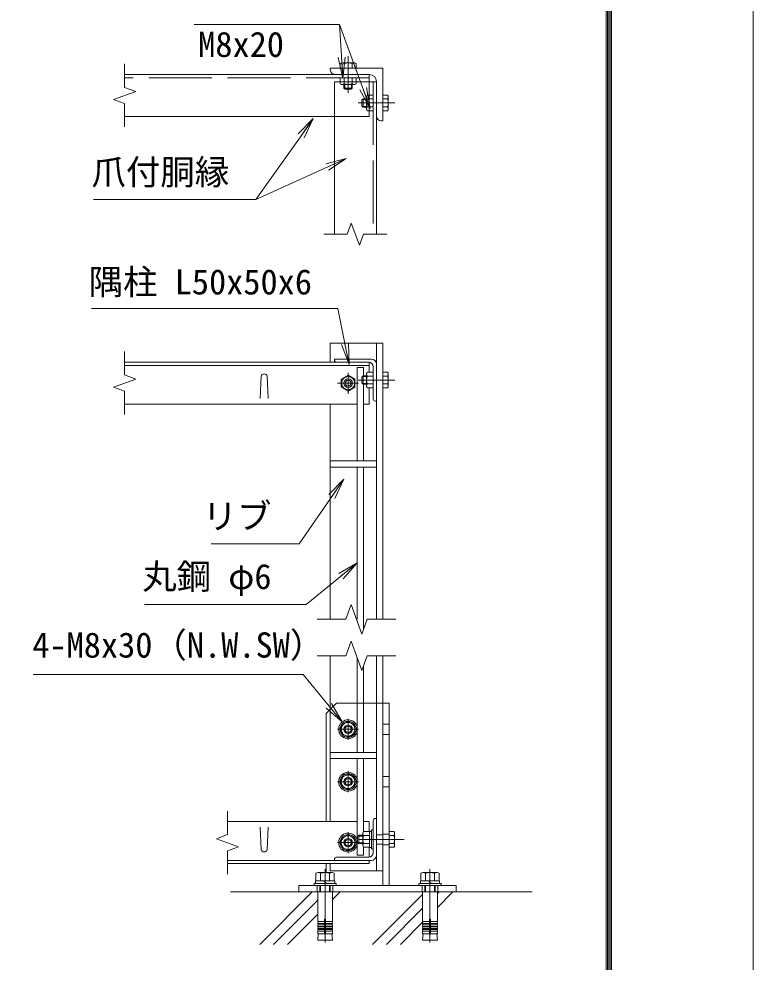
# Model space of a CAD drawing. Units: millimetres, scale not verified. Extents: x -4200 to 4200, y -2970 to 2970.
# Drawn here: x 2801 to 4200, y -1599 to 198 of the extents above; entities that cross this region are included whole.
import ezdxf
from ezdxf.enums import TextEntityAlignment as Align

# ---------------------------------------------------------------- set-up
doc = ezdxf.new("R2010")
doc.units = ezdxf.units.MM
doc.header["$LTSCALE"] = 20
doc.linetypes.add('DASHED', pattern=[7.5, 6, -1.5])
doc.linetypes.add('USER1', pattern=[50.8, 31.75, -6.35, 6.35, -6.35])
for name, color, linetype, lineweight in [('0-0_D-TTL', 7, 'Continuous', 9), ('0-2_D-BMK', 2, 'USER1', 13), ('0-3_D-STR3', 3, 'Continuous', 13), ('0-4_D-STR1', 1, 'Continuous', 18), ('0-5_0', 7, 'Continuous', 9), ('0-7_D-STR-DIM', 7, 'Continuous', 9), ('0-8_D-STR-TXT', 7, 'Continuous', 9), ('0-9_D-BGD', 7, 'Continuous', 9), ('0-A_D-DCR-HCH', 7, 'Continuous', 9)]:
    doc.layers.add(name, color=color, linetype=linetype, lineweight=lineweight)
doc.styles.add('ＭＳ ゴシック', font='')
doc.styles.get('ＭＳ ゴシック').set_extended_font_data('MS Gothic')

# ---------------------------------------------------------------- blocks, each defined once
blk = doc.blocks.new('_Open')
at = {"layer": '0-5_0'}
blk.add_line((-20, 3.33), (0, 0), dxfattribs=at)
blk.add_lwpolyline([(-20, -3.33), (0, 0), (-20, 0)], dxfattribs=at)

msp = doc.modelspace()

# ---------------------------------------------------------------- linework, layer by layer
at = {"layer": '0-0_D-TTL', "color": 2, "lineweight": 18}
msp.add_lwpolyline([(-4200, 2970), (4200, 2970), (4200, -2970), (-4200, -2970)], close=True, dxfattribs=at)
at = {"layer": '0-0_D-TTL'}
for points in [[(-3930, 2750), (3930, 2750), (3930, -2750), (-3930, -2750)], [(-3927.5, 2747.5), (3927.5, 2747.5), (3927.5, -2747.5), (-3927.5, -2747.5)], [(-3925, 2745), (3925, 2745), (3925, -2745), (-3925, -2745)], [(-3922.5, 2742.5), (3922.5, 2742.5), (3922.5, -2742.5), (-3922.5, -2742.5)], [(-3920, 2740), (3920, 2740), (3920, -2740), (-3920, -2740)]]:
    msp.add_lwpolyline(points, close=True, dxfattribs=at)
at = {"layer": '0-2_D-BMK'}
for p, q in [((3428.13, 57.26), (3428.13, 127.26)), ((3447.13, 38.26), (3517.13, 38.26)), ((3428.13, -515.91), (3428.13, -475.91)), ((3448.13, -495.91), (3408.13, -495.91)), ((3447.13, -489.91), (3517.13, -489.91)), ((3506.13, -489.91), (3470.13, -489.91)), ((3428.13, -1135.54), (3428.13, -1175.54)), ((3448.13, -1155.55), (3408.13, -1155.55)), ((3428.13, -1235.54), (3428.13, -1275.54)), ((3448.13, -1255.55), (3408.13, -1255.55)), ((3428.13, -1351.54), (3428.13, -1391.54)), ((3447.66, -1365.54), (3535.13, -1365.54)), ((3448.13, -1371.54), (3408.13, -1371.54)), ((3384.13, -1422.16), (3384.13, -1562.16)), ((3584.13, -1422.16), (3584.13, -1562.16))]:
    msp.add_line(p, q, dxfattribs=at)
at = {"layer": '0-3_D-STR3'}
for p, q in [((3415.53, 114.86), (3413.12, 113.47)), ((3413.12, 104.26), (3413.12, 113.47)), ((3440.73, 114.86), (3415.53, 114.86)), ((3420.63, 104.26), (3420.63, 113.47)), ((3435.64, 104.26), (3435.64, 113.47)), ((3440.73, 114.86), (3443.14, 113.47)), ((3443.14, 104.26), (3443.14, 113.47)), ((3443.14, 104.26), (3413.12, 104.26)), ((3413.12, 86.26), (3413.12, 74.71)), ((3413.12, 86.26), (3443.14, 86.26)), ((3413.12, 74.71), (3415.63, 73.26)), ((3415.63, 73.26), (3440.63, 73.26)), ((3420.13, 73.26), (3420.13, 66.66)), ((3420.63, 86.26), (3420.63, 74.71)), ((3421.63, 73.26), (3421.63, 65.16)), ((3434.63, 73.26), (3434.63, 65.16)), ((3435.64, 86.26), (3435.64, 74.71)), ((3436.13, 73.26), (3436.13, 66.66)), ((3443.14, 74.71), (3440.63, 73.26)), ((3443.14, 86.26), (3443.14, 74.71)), ((3433.73, 64.26), (3422.53, 64.26)), ((3436.13, 66.66), (3433.73, 64.26)), ((3456.53, 46.26), (3454.13, 43.86)), ((3454.13, 43.86), (3454.13, 32.66)), ((3463.13, 44.76), (3455.03, 44.76)), ((3456.53, 46.26), (3456.53, 30.26)), ((3463.13, 46.26), (3456.53, 46.26)), ((3463.13, 25.76), (3463.13, 50.76)), ((3476.13, 45.77), (3464.58, 45.77)), ((3476.13, 23.25), (3476.13, 53.27)), ((3494.13, 53.27), (3503.34, 53.27)), ((3494.13, 53.27), (3494.13, 23.25)), ((3494.13, 45.77), (3503.34, 45.77)), ((3504.73, 50.86), (3503.34, 53.27)), ((3504.73, 50.86), (3504.73, 25.66)), ((3456.53, 30.26), (3454.13, 32.66)), ((3463.13, 31.76), (3455.03, 31.76)), ((3463.13, 30.26), (3456.53, 30.26)), ((3476.13, 30.76), (3464.58, 30.76)), ((3494.13, 30.76), (3503.34, 30.76)), ((3494.13, 23.25), (3503.34, 23.25)), ((3504.73, 25.66), (3503.34, 23.25)), ((3445.4, -465.91), (3445.4, -643.91)), ((3457.4, -465.91), (3445.4, -465.91)), ((3457.4, -465.91), (3457.4, -481.91)), ((3456.53, -481.91), (3454.13, -484.31)), ((3454.13, -484.31), (3454.13, -495.51)), ((3463.13, -483.41), (3455.03, -483.41)), ((3463.13, -481.91), (3456.53, -481.91)), ((3464.58, -474.9), (3463.13, -477.41)), ((3463.13, -502.41), (3463.13, -477.41)), ((3476.13, -474.9), (3464.58, -474.9)), ((3476.13, -482.4), (3464.58, -482.4)), ((3476.13, -504.92), (3476.13, -474.9)), ((3494.13, -474.9), (3494.13, -504.92)), ((3494.13, -474.9), (3503.34, -474.9)), ((3494.13, -482.4), (3503.34, -482.4)), ((3504.73, -477.31), (3503.34, -474.9)), ((3504.73, -477.31), (3504.73, -502.51)), ((3463.13, -496.41), (3455.03, -496.41)), ((3463.13, -497.91), (3456.53, -497.91)), ((3457.4, -497.91), (3457.4, -643.91)), ((3464.58, -504.92), (3463.13, -502.41)), ((3476.13, -497.41), (3464.58, -497.41)), ((3494.13, -497.41), (3503.34, -497.41)), ((3504.73, -502.51), (3503.34, -504.92)), ((3476.13, -504.92), (3464.58, -504.92)), ((3494.13, -504.92), (3503.34, -504.92)), ((3445.4, -655.91), (3445.4, -945.91)), ((3457.4, -655.91), (3457.4, -965.84)), ((3445.4, -1199.54), (3445.4, -1019.08)), ((3457.4, -1199.54), (3457.4, -1035.54)), ((3494.13, -1453.54), (3494.13, -1105.55)), ((3506.13, -1105.55), (3494.13, -1105.55)), ((3506.13, -1453.54), (3506.13, -1105.55)), ((3394.13, -1117.55), (3386.13, -1125.55)), ((3386.13, -1331.54), (3386.13, -1125.55)), ((3428.13, -1140.55), (3415.13, -1148.03)), ((3415.13, -1148.03), (3415.13, -1163.06)), ((3428.13, -1140.55), (3441.13, -1148.03)), ((3441.13, -1148.03), (3441.13, -1163.06)), ((3428.13, -1170.55), (3415.13, -1163.06)), ((3428.13, -1170.55), (3441.13, -1163.06)), ((3457.4, -1350.53), (3457.4, -1211.54)), ((3428.13, -1240.55), (3415.13, -1248.03)), ((3428.13, -1240.55), (3441.13, -1248.03)), ((3415.13, -1248.03), (3415.13, -1263.06)), ((3441.13, -1248.03), (3441.13, -1263.06)), ((3428.13, -1270.55), (3415.13, -1263.06)), ((3428.13, -1270.55), (3441.13, -1263.06)), ((3472.93, -1383.54), (3472.93, -1347.54)), ((3428.13, -1356.54), (3415.13, -1364.03)), ((3415.13, -1364.03), (3415.13, -1379.06)), ((3428.13, -1356.54), (3441.13, -1364.03)), ((3441.13, -1364.03), (3441.13, -1379.06)), ((3448.53, -1357.54), (3446.13, -1359.94)), ((3446.13, -1371.14), (3446.13, -1359.94)), ((3455.93, -1359.04), (3447.03, -1359.04)), ((3448.53, -1373.54), (3448.53, -1357.54)), ((3455.93, -1357.54), (3448.53, -1357.54)), ((3455.93, -1353.04), (3455.93, -1378.04)), ((3468.93, -1358.04), (3457.38, -1358.04)), ((3468.93, -1350.53), (3468.93, -1380.55)), ((3506.13, -1350.53), (3515.34, -1350.53)), ((3506.13, -1358.04), (3515.34, -1358.04)), ((3516.73, -1352.94), (3515.34, -1350.53)), ((3516.73, -1352.94), (3516.73, -1378.14)), ((3428.13, -1386.54), (3415.13, -1379.06)), ((3428.13, -1386.54), (3441.13, -1379.06)), ((3448.53, -1373.54), (3446.13, -1371.14)), ((3455.93, -1372.04), (3447.03, -1372.04)), ((3455.93, -1373.54), (3448.53, -1373.54)), ((3468.93, -1373.05), (3457.38, -1373.05)), ((3457.4, -1395.54), (3457.4, -1380.55)), ((3476.13, -1383.54), (3472.93, -1383.54)), ((3506.13, -1373.05), (3515.34, -1373.05)), ((3506.13, -1380.55), (3515.34, -1380.55)), ((3516.73, -1378.14), (3515.34, -1380.55)), ((3386.13, -1428.62), (3386.13, -1411.54)), ((3366.53, -1444.54), (3366.53, -1430.14)), ((3370.28, -1428.54), (3397.53, -1428.54)), ((3375.33, -1430.14), (3375.33, -1444.54)), ((3392.93, -1430.14), (3392.93, -1444.54)), ((3401.73, -1444.54), (3401.73, -1430.14)), ((3566.53, -1444.54), (3566.53, -1430.14)), ((3570.28, -1428.54), (3597.53, -1428.54)), ((3575.33, -1430.14), (3575.33, -1444.54)), ((3592.93, -1430.14), (3592.93, -1444.54)), ((3601.73, -1444.54), (3601.73, -1430.14)), ((3374.13, -1465.54), (3374.13, -1453.54)), ((3375.73, -1465.54), (3375.73, -1453.54)), ((3386.63, -1449.54), (3381.63, -1444.54)), ((3392.53, -1465.54), (3392.53, -1453.54)), ((3394.13, -1465.54), (3394.13, -1453.54)), ((3574.13, -1465.54), (3574.13, -1453.54)), ((3575.73, -1465.54), (3575.73, -1453.54)), ((3586.63, -1449.54), (3581.63, -1444.54)), ((3592.53, -1465.54), (3592.53, -1453.54)), ((3594.13, -1465.54), (3594.13, -1453.54)), ((3383.38, -1525.54), (3370.13, -1525.54)), ((3383.38, -1517.96), (3383.38, -1545.54)), ((3384.88, -1517.96), (3384.88, -1545.54)), ((3384.88, -1525.54), (3398.13, -1525.54)), ((3583.38, -1525.54), (3570.13, -1525.54)), ((3583.38, -1517.96), (3583.38, -1545.54)), ((3584.88, -1517.96), (3584.88, -1545.54)), ((3584.88, -1525.54), (3598.13, -1525.54)), ((3383.38, -1530.54), (3369.72, -1530.54)), ((3383.38, -1535.54), (3370.13, -1535.54)), ((3383.38, -1540.54), (3370.13, -1540.54)), ((3384.88, -1530.54), (3398.13, -1530.54)), ((3384.88, -1535.54), (3398.13, -1535.54)), ((3384.88, -1540.54), (3398.13, -1540.54)), ((3583.38, -1530.54), (3569.72, -1530.54)), ((3583.38, -1535.54), (3570.13, -1535.54)), ((3583.38, -1540.54), (3570.13, -1540.54)), ((3584.88, -1530.54), (3598.13, -1530.54)), ((3584.88, -1535.54), (3598.13, -1535.54)), ((3584.88, -1540.54), (3598.13, -1540.54))]:
    msp.add_line(p, q, dxfattribs=at)
at = {"layer": '0-3_D-STR3', "linetype": 'DASHED'}
for p, q in [((3406.13, -1105.55), (3394.13, -1117.55)), ((3494.13, -1105.55), (3406.13, -1105.55)), ((3506.13, -1145.54), (3494.13, -1145.54)), ((3506.13, -1165.54), (3494.13, -1165.54)), ((3506.13, -1245.54), (3494.13, -1245.54)), ((3506.13, -1265.54), (3494.13, -1265.54)), ((3506.13, -1355.54), (3494.13, -1355.54)), ((3506.13, -1375.54), (3494.13, -1375.54)), ((3369.13, -1465.54), (3369.13, -1453.54)), ((3369.13, -1465.54), (3369.13, -1453.54)), ((3399.13, -1465.54), (3399.13, -1453.54)), ((3399.13, -1465.54), (3399.13, -1453.54)), ((3569.13, -1465.54), (3569.13, -1453.54)), ((3569.13, -1465.54), (3569.13, -1453.54)), ((3599.13, -1465.54), (3599.13, -1453.54)), ((3599.13, -1465.54), (3599.13, -1453.54))]:
    msp.add_line(p, q, dxfattribs=at)
at = {"layer": '0-3_D-STR3'}
for points in [[(3436.13, 66.66), (3420.13, 66.66), (3422.53, 64.26)], [(3476.13, 53.27), (3464.58, 53.27), (3463.13, 50.76)], [(3476.13, 23.25), (3464.58, 23.25), (3463.13, 25.76)], [(3456.53, -481.91), (3456.53, -497.91), (3454.13, -495.51)], [(3457.4, -1395.54), (3445.4, -1395.54), (3445.4, -1211.54)], [(3476.13, -1383.54), (3476.13, -1347.54), (3472.93, -1347.54)], [(3468.93, -1350.53), (3457.38, -1350.53), (3455.93, -1353.04)], [(3468.93, -1380.55), (3457.38, -1380.55), (3455.93, -1378.04)], [(3402.53, -1449.54), (3402.53, -1444.54), (3365.73, -1444.54), (3365.73, -1449.54)], [(3602.53, -1449.54), (3602.53, -1444.54), (3565.73, -1444.54), (3565.73, -1449.54)], [(3384.88, -1522.21), (3398.13, -1522.21), (3398.13, -1465.54), (3370.13, -1465.54), (3370.13, -1522.21), (3383.38, -1522.21)], [(3584.88, -1522.21), (3598.13, -1522.21), (3598.13, -1465.54), (3570.13, -1465.54), (3570.13, -1522.21), (3583.38, -1522.21)], [(3370.76, -1522.21), (3370.13, -1525.54), (3370.13, -1527.21), (3383.38, -1527.21)], [(3370.76, -1527.21), (3370.13, -1530.54), (3370.13, -1532.21), (3383.38, -1532.21)], [(3397.51, -1522.21), (3398.13, -1525.54), (3398.13, -1527.21), (3384.88, -1527.21)], [(3397.51, -1527.21), (3398.13, -1530.54), (3398.13, -1532.21), (3384.88, -1532.21)], [(3570.76, -1522.21), (3570.13, -1525.54), (3570.13, -1527.21), (3583.38, -1527.21)], [(3570.76, -1527.21), (3570.13, -1530.54), (3570.13, -1532.21), (3583.38, -1532.21)], [(3597.51, -1522.21), (3598.13, -1525.54), (3598.13, -1527.21), (3584.88, -1527.21)], [(3597.51, -1527.21), (3598.13, -1530.54), (3598.13, -1532.21), (3584.88, -1532.21)], [(3370.76, -1532.21), (3370.13, -1535.54), (3370.13, -1537.21), (3383.38, -1537.21)], [(3397.51, -1537.21), (3398.13, -1540.54), (3398.13, -1545.54), (3370.13, -1545.54), (3370.13, -1540.54), (3370.76, -1537.21)], [(3397.08, -1545.54), (3398.13, -1557.54), (3370.13, -1557.54), (3371.18, -1545.54)], [(3398.13, -1545.54), (3384.76, -1545.54), (3370.13, -1545.54)], [(3397.51, -1532.21), (3398.13, -1535.54), (3398.13, -1537.21), (3384.88, -1537.21)], [(3570.76, -1532.21), (3570.13, -1535.54), (3570.13, -1537.21), (3583.38, -1537.21)], [(3597.51, -1537.21), (3598.13, -1540.54), (3598.13, -1545.54), (3570.13, -1545.54), (3570.13, -1540.54), (3570.76, -1537.21)], [(3597.08, -1545.54), (3598.13, -1557.54), (3570.13, -1557.54), (3571.18, -1545.54)], [(3598.13, -1545.54), (3584.76, -1545.54), (3570.13, -1545.54)], [(3597.51, -1532.21), (3598.13, -1535.54), (3598.13, -1537.21), (3584.88, -1537.21)]]:
    msp.add_lwpolyline(points, dxfattribs=at)
for points in [[(3441.13, -488.4), (3428.13, -480.9), (3415.13, -488.4), (3415.13, -503.41), (3428.13, -510.92), (3441.13, -503.41)], [(3468.93, -1380.94), (3472.93, -1380.94), (3472.93, -1350.14), (3468.93, -1350.14)], [(3634.13, -1465.54), (3334.13, -1465.54), (3334.13, -1453.54), (3634.13, -1453.54)], [(3363.13, -1449.54), (3363.13, -1453.54), (3405.13, -1453.54), (3405.13, -1449.54)], [(3563.13, -1449.54), (3563.13, -1453.54), (3605.13, -1453.54), (3605.13, -1449.54)]]:
    msp.add_lwpolyline(points, close=True, dxfattribs=at)
for centre, radius in [((3428.13, -495.91), 12.5), ((3428.13, -495.91), 8), ((3428.13, -495.91), 5.6), ((3428.13, -1155.55), 15.4), ((3428.13, -1155.55), 13), ((3428.13, -1155.55), 8), ((3428.13, -1155.55), 6), ((3428.13, -1255.55), 15.4), ((3428.13, -1255.55), 13), ((3428.13, -1255.55), 8), ((3428.13, -1255.55), 6), ((3428.13, -1371.54), 15.4), ((3428.13, -1371.54), 13), ((3428.13, -1371.54), 8), ((3428.13, -1371.54), 6)]:
    msp.add_circle(centre, radius, dxfattribs=at)
for centre, radius, start, end in [((3416.87, 107.99), 6.64, 55.61585, 124.38415), ((3428.13, 89.79), 24.84, 72.4121, 107.5879), ((3439.39, 107.99), 6.64, 55.61585, 124.38415), ((3416.87, 80.2), 6.64, 235.61585, 304.38416), ((3428.13, 98.39), 24.84, 252.4121, 287.5879), ((3439.39, 80.2), 6.64, 235.61586, 304.38414), ((3488.26, 38.26), 24.84, 162.4121, 197.5879), ((3470.07, 49.52), 6.64, 145.61586, 214.38414), ((3497.86, 49.52), 6.64, 325.61585, 34.38415), ((3479.66, 38.26), 24.84, 342.4121, 17.5879), ((3470.07, 27), 6.64, 145.61584, 214.38415), ((3497.86, 27), 6.64, 325.61585, 34.38415), ((3488.26, -489.91), 24.84, 162.4121, 197.5879), ((3470.07, -478.65), 6.64, 145.61586, 214.38414), ((3497.86, -478.65), 6.64, 325.61585, 34.38415), ((3479.66, -489.91), 24.84, 342.4121, 17.5879), ((3470.07, -501.17), 6.64, 145.61584, 214.38415), ((3497.86, -501.17), 6.64, 325.61585, 34.38415), ((3428.13, -1155.55), 18, 16.41624, 343.58376), ((3428.13, -1255.55), 18, 16.41624, 343.58376), ((3428.13, -1371.54), 18, 16.41624, 343.58376), ((3462.87, -1354.28), 6.64, 145.61585, 214.38416), ((3481.06, -1365.54), 24.84, 162.4121, 197.5879), ((3509.86, -1354.28), 6.64, 325.61585, 34.38415), ((3491.66, -1365.54), 24.84, 342.4121, 17.5879), ((3462.87, -1376.8), 6.64, 145.61586, 214.38414), ((3509.86, -1376.8), 6.64, 325.61585, 34.38415), ((3370.93, -1435.26), 6.75, 49.3117, 130.6883), ((3384.13, -1453.54), 25, 69.39031, 110.60969), ((3397.33, -1435.38), 6.84, 49.96723, 130.03277), ((3570.93, -1435.26), 6.75, 49.3117, 130.6883), ((3584.13, -1453.54), 25, 69.39031, 110.60969), ((3597.33, -1435.38), 6.84, 49.96723, 130.03277), ((3384.13, -1517.96), 0.75, 0, 180), ((3584.13, -1517.96), 0.75, 0, 180)]:
    msp.add_arc(centre, radius, start, end, dxfattribs=at)
at = {"layer": '0-4_D-STR1'}
for p, q in [((3468.13, 92.26), (3002.13, 92.26)), ((3394.13, 104.26), (3494.13, 104.26)), ((3394.13, 101.26), (3394.13, 104.26)), ((3469.13, 92.26), (3403.13, 92.26)), ((3494.13, 104.26), (3494.13, 4.26)), ((3402.13, 78.26), (3402.13, -211.74)), ((3482.13, 13.26), (3482.13, 79.26)), ((3402.13, 12.26), (3002.13, 12.26)), ((3494.13, 4.26), (3491.13, 4.26)), ((3394.13, -455.91), (3394.13, -419.91)), ((3394.13, -419.91), (3494.13, -419.91)), ((3482.13, -419.91), (3482.13, -945.91)), ((3494.13, -419.91), (3494.13, -945.91)), ((3468.13, -455.91), (3002.13, -455.91)), ((3468.13, -461.91), (3002.13, -461.91)), ((3472.13, -449.91), (3402.13, -449.91)), ((3402.13, -451.91), (3402.13, -449.91)), ((3467.13, -455.91), (3406.13, -455.91)), ((3468.13, -474.9), (3468.13, -455.91)), ((3476.13, -525.91), (3476.13, -464.91)), ((3482.13, -529.91), (3482.13, -459.91)), ((3262.13, -482.16), (3260.63, -525.16)), ((3274.13, -482.16), (3275.63, -525.16)), ((3468.13, -535.91), (3468.13, -504.92)), ((3445.4, -535.91), (3002.13, -535.91)), ((3394.13, -945.91), (3394.13, -535.91)), ((3468.13, -535.91), (3457.4, -535.91)), ((3480.13, -529.91), (3482.13, -529.91)), ((3394.13, -643.91), (3482.13, -643.91)), ((3394.13, -655.91), (3482.13, -655.91)), ((3394.13, -1015.6), (3394.13, -1331.54)), ((3482.13, -1425.54), (3482.13, -1015.6)), ((3494.13, -1425.54), (3494.13, -1015.6)), ((3394.13, -1199.54), (3482.13, -1199.54)), ((3394.13, -1211.54), (3482.13, -1211.54)), ((3198.24, -1356.41), (3198.24, -1311.8)), ((3476.13, -1390.54), (3476.13, -1329.54)), ((3480.13, -1325.54), (3482.13, -1325.54)), ((3482.13, -1395.54), (3482.13, -1325.54)), ((3198.24, -1331.54), (3445.4, -1331.54)), ((3262.13, -1385.29), (3260.63, -1342.29)), ((3274.13, -1385.29), (3275.63, -1342.29)), ((3457.4, -1331.54), (3468.13, -1331.54)), ((3468.13, -1350.53), (3468.13, -1331.54)), ((3482.13, -1356.54), (3494.13, -1356.54)), ((3468.13, -1399.48), (3468.13, -1380.55)), ((3482.13, -1374.54), (3494.13, -1374.54)), ((3198.24, -1431.8), (3198.24, -1387.19)), ((3406.13, -1399.54), (3467.13, -1399.54)), ((3198.24, -1405.54), (3468.13, -1405.54)), ((3198.24, -1411.54), (3468.13, -1411.54)), ((3394.13, -1411.54), (3394.13, -1425.54)), ((3402.13, -1403.54), (3402.13, -1405.54)), ((3402.13, -1405.54), (3472.13, -1405.54)), ((3468.13, -1411.54), (3468.13, -1405.54)), ((3494.13, -1425.54), (3394.13, -1425.54))]:
    msp.add_line(p, q, dxfattribs=at)
at = {"layer": '0-4_D-STR1', "linetype": 'DASHED'}
for p, q in [((3468.13, 12.26), (3468.13, 92.26)), ((3468.13, 86.26), (3002.13, 86.26)), ((3476.13, 78.26), (3476.13, -211.74)), ((3468.13, 12.26), (3402.13, 12.26))]:
    msp.add_line(p, q, dxfattribs=at)
at = {"layer": '0-4_D-STR1'}
for points in [[(3402.13, 78.26), (3482.13, 78.26), (3482.13, -211.74)], [(3198.24, -1387.19), (3219.39, -1379.5), (3177.1, -1364.11), (3198.24, -1356.41)]]:
    msp.add_lwpolyline(points, dxfattribs=at)
for centre, radius, start, end in [((3403.13, 101.26), 9, 180, 270), ((3469.13, 79.26), 13, 360, 90), ((3491.13, 13.26), 9, 180, 270), ((3406.13, -451.91), 4, 180, 270), ((3467.13, -464.91), 9, 0, 90), ((3472.13, -459.91), 10, 0, 90), ((3268.13, -484.66), 6.5, 22.61986, 157.38014), ((3480.13, -525.91), 4, 180, 270), ((3480.13, -1329.54), 4, 90, 180), ((3268.13, -1382.79), 6.5, 202.61986, 337.38014), ((3406.13, -1403.54), 4, 90, 180), ((3467.13, -1390.54), 9, 270, 0), ((3472.13, -1395.54), 10, 270, 0)]:
    msp.add_arc(centre, radius, start, end, dxfattribs=at)
at = {"layer": '0-7_D-STR-DIM'}
for p, q in [((3002.13, 112.52), (3002.13, 67.91)), ((3002.13, 37.13), (3002.13, -7.48)), ((3426.48, -211.74), (3434.18, -190.59)), ((3434.18, -190.59), (3449.57, -232.88)), ((3381.87, -211.74), (3426.48, -211.74)), ((3449.57, -232.88), (3457.26, -211.74)), ((3457.26, -211.74), (3501.87, -211.74)), ((3002.13, -435.65), (3002.13, -480.26)), ((3002.13, -511.04), (3002.13, -555.65)), ((3423.61, -945.91), (3369.13, -945.91)), ((3519.13, -945.91), (3464.65, -945.91)), ((3423.61, -1015.6), (3369.13, -1015.6)), ((3519.13, -1015.6), (3464.65, -1015.6))]:
    msp.add_line(p, q, dxfattribs=at)
for points in [[(3002.13, 67.91), (3023.28, 60.22), (2980.99, 44.83), (3002.13, 37.13)], [(3002.13, -480.26), (3023.28, -487.95), (2980.99, -503.34), (3002.13, -511.04)], [(3464.65, -945.91), (3454.39, -974.1), (3433.87, -917.72), (3423.61, -945.91)], [(3464.65, -1015.6), (3454.39, -1043.8), (3433.87, -987.41), (3423.61, -1015.6)]]:
    msp.add_lwpolyline(points, dxfattribs=at)
at = {"layer": '0-8_D-STR-TXT'}
for p, q in [((3411.76, 187.87), (3417.8, 87.45)), ((3252.13, -145.96), (3422.81, -68.19))]:
    msp.add_line(p, q, dxfattribs=at)
for points in [[(3134.44, 187.87), (3411.76, 187.87), (3469.69, 29.51)], [(2943.09, -145.96), (3252.13, -145.96), (3360.63, 6.71)], [(2938.74, -353.79), (3408.45, -353.79), (3429.49, -458.25)], [(3167.12, -802.22), (3334.8, -802.22), (3418.73, -680.7)], [(3040.09, -917.74), (3348.12, -917.74), (3443.85, -839.75)], [(2827.78, -1051.28), (3342.14, -1051.28), (3415.41, -1140.12)]]:
    msp.add_lwpolyline(points, dxfattribs=at)
at = {"layer": '0-9_D-BGD'}
msp.add_line((3204.13, -1465.54), (3778.68, -1465.54), dxfattribs=at)
at = {"layer": '0-A_D-DCR-HCH'}
for p, q in [((3259.65, -1565.54), (3359.65, -1465.54)), ((3398.13, -1480.09), (3412.68, -1465.54)), ((3474.81, -1565.54), (3570.13, -1470.22)), ((3598.13, -1495.26), (3627.84, -1465.54)), ((3598.13, -1468.74), (3601.33, -1465.54)), ((3286.16, -1565.54), (3370.13, -1481.57)), ((3312.68, -1565.54), (3370.13, -1508.09)), ((3501.33, -1565.54), (3570.13, -1496.74)), ((3527.85, -1565.54), (3571.18, -1522.21))]:
    msp.add_line(p, q, dxfattribs=at)

# ---------------------------------------------------------------- block references
at = {"layer": '0-8_D-STR-TXT', "xscale": 2, "yscale": 2}
for p, rotation in [((3417.92, 85.46), 273.44298), ((3470.38, 27.64), 290.09456), ((3361.79, 8.34), 54.59875), ((3424.63, -67.36), 24.49506), ((3429.89, -460.21), 281.3911), ((3419.87, -679.06), 55.36729), ((3445.4, -838.48), 39.17151), ((3416.68, -1141.66), 309.51526)]:
    msp.add_blockref('_Open', p, dxfattribs=dict(at, rotation=rotation))

# ---------------------------------------------------------------- texts
at = {"layer": '0-8_D-STR-TXT', "style": 'ＭＳ ゴシック'}
for s, p in [('M8x20', (3142.34, 111.47)), ('爪付胴縁', (2939.03, -131.98)), ('隅柱 L50x50x6', (2933.66, -341.2)), ('リブ', (3150.88, -787.86)), ('丸鋼 φ6', (3035.78, -902.87)), ('4-M8x30（N.W.SW）', (2826.18, -1033.42))]:
    msp.add_text(s, height=48.09, dxfattribs=at).set_placement(p, align=Align.BOTTOM_LEFT)

doc.saveas('drawing.dxf')
